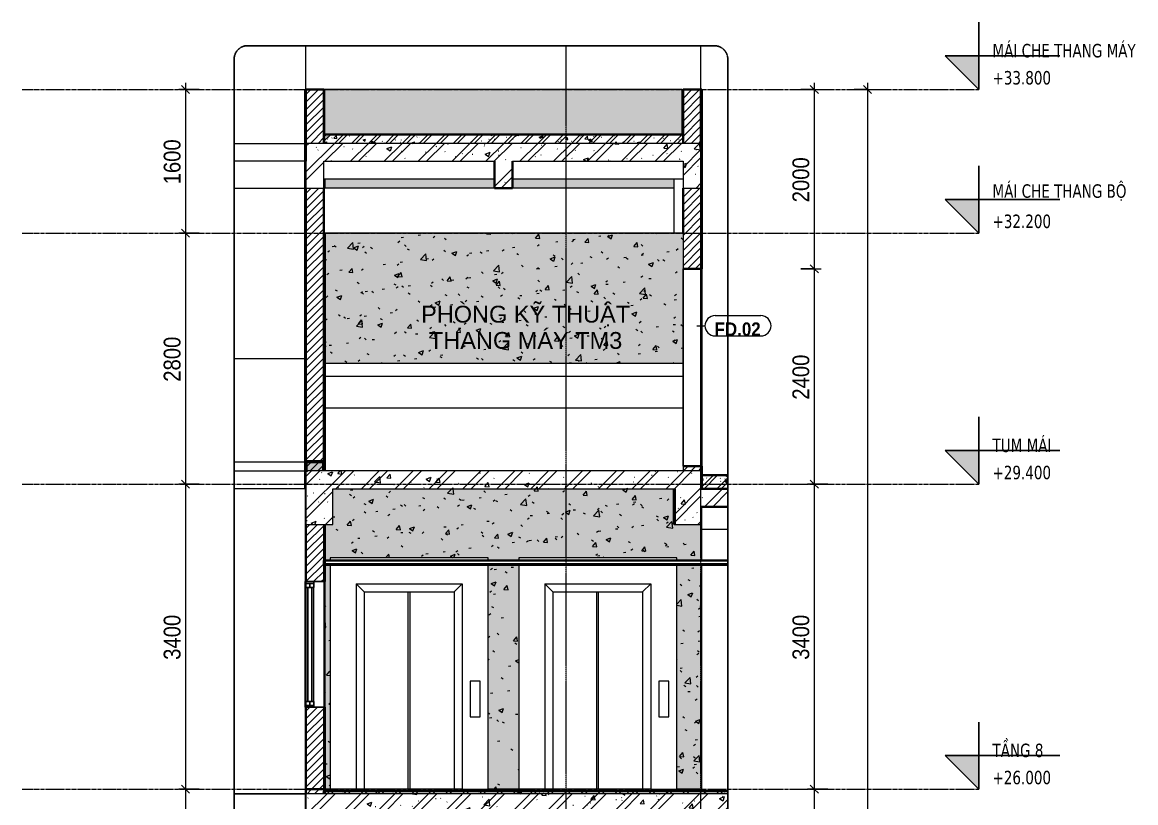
# Model space of a CAD drawing. Header units: millimetres. Extents: x -54951 to -22308, y -6558 to 34550.
# Drawn here: x -39585 to -27183, y 25850 to 34550 of the extents above; entities that cross this region are included whole.
import ezdxf

# ---------------------------------------------------------------- set-up
doc = ezdxf.new("R2010")
doc.units = ezdxf.units.MM
for name, pattern in [('Centre', [31.75, 6.35, -4.7625, 15.875, -4.7625]), ('Grid Line', [22.225, 12.7, -3.175, 3.175, -3.175]), ('Hidden', [7.14375, 4.7625, -2.38125])]:
    doc.linetypes.add(name, pattern=pattern)
for name, color, linetype, lineweight in [('0-2', 50, 'Continuous', 5), ('A-ANNO-DIMS', 211, 'Continuous', 9), ('A-ANNO-DIMS-75', 211, 'Continuous', 9), ('A-AREA-IDEN', 2, 'Continuous', 9), ('A-CLNG-2', 7, 'Continuous', 35), ('A-CLNG-FNSH-1', 250, 'Continuous', 18), ('A-CLNG-PATT', 13, 'Continuous', 18), ('A-DETL-GENF', 92, 'Continuous', 18), ('A-DETL-GENF-1', 9, 'Continuous', 18), ('A-DETL-GENF-3', 92, 'Hidden', 25), ('A-DETL-MEDM', 33, 'Continuous', 35), ('A-DETL-THIN', 151, 'Continuous', 18), ('A-DOOR', 31, 'Continuous', 18), ('A-DOOR-FRAM-1', 31, 'Continuous', 25), ('A-DOOR-IDEN', 31, 'Continuous', 9), ('A-FLOR-1', 250, 'Continuous', 18), ('A-FLOR-FNSH-1', 7, 'Continuous', 35), ('A-FLOR-LEVL', 51, 'Continuous', 9), ('A-FLOR-LEVL-1', 51, 'Continuous', 25), ('A-FLOR-LEVL-2', 51, 'Centre', 9), ('A-FLOR-PATT-1', 43, 'Continuous', 18), ('A-FLOR-PATT-3', 8, 'Continuous', 18), ('A-GLAZ', 151, 'Continuous', 18), ('A-GLAZ-1', 151, 'Continuous', 25), ('A-WALL', 113, 'Continuous', 18), ('A-WALL-1', 7, 'Continuous', 35), ('A-WALL-FNSH-1', 250, 'Continuous', 18), ('A-WALL-PATT', 111, 'Continuous', 18), ('I-WALL', 2, 'Continuous', 18), ('S-BEAM-1', 253, 'Continuous', 5), ('S-BEAM-2', 10, 'Continuous', 50), ('S-BEAM-3', 250, 'Continuous', 18), ('S-COLS-1', 250, 'Continuous', 18), ('S-GRID-1', 1, 'Grid Line', 9)]:
    doc.layers.add(name, color=color, linetype=linetype, lineweight=lineweight)
doc.styles.add('Arial', font='arial.ttf', dxfattribs={"height": 187.5})
doc.styles.add('Arial_B', font='arialbd.ttf', dxfattribs={"width": 0.9, "height": 150})
doc.styles.add('Tahoma_B', font='tahomabd.ttf', dxfattribs={"width": 0.85, "height": 150})
doc.styles.add('UTM Avo', font='', dxfattribs={"width": 0.9, "height": 187.5})
doc.styles.get('UTM Avo').set_extended_font_data('UTM Avo')
doc.dimstyles.new('1_Dim_chi_tiet_2_5', dxfattribs={"dimscale": 304.8, "dimtxt": 187.368928, "dimasz": 0.295276, "dimexe": 0.246063, "dimexo": 0.0625, "dimgap": 0.024606, "dimtad": 1, "dimdec": 0, "dimrnd": 5, "dimzin": 0, "dimdsep": 46, "dimtxsty": 'UTM Avo', "dimblk1": 'OBLIQUE', "dimblk2": 'OBLIQUE', "dimsah": 1, "dimcen": 0.09, "dimdle": 0.246063, "dimazin": 0, "dimtfac": 1, "dimtdec": 4, "dimtix": 1, "dimtmove": 0, "dimatfit": 3, "dimfxl": 0.492126, "dimfxlon": 1, "dimtvp": 1, "dimtolj": 1, "dimtzin": 0, "dimarcsym": 2})
pattern_1 = [(50, (114625.36, 0), (546.5526, -47.8174), [57.15, -628.65]), (355, (114625.36, 0), (-105.728, 573.17), [45.72, -502.92]), (100.451, (114670.9, -4), (440.8275, 525.35), [48.57, -534.27]), (46.184, (114625.36, 152.4), (813.237, -126.128), [85.725, -942.975]), (96.636, (114693.1, 141.9), (712.207, 742.283), [72.855, -801.405]), (351.184, (114625.36, 152.4), (712.215, 742.276), [68.58, -754.38]), (21, (114701.56, 114.3), (454.8433, -306.796), [57.15, -628.65]), (326, (114701.56, 114.3), (185.406, 552.564), [45.72, -502.92]), (71.451, (114739.46, 88.73), (640.251, 245.764), [48.57, -534.27]), (37.5, (114625.36, 0), (9.2664, 253.665), [5.029, -491.795, 5.029, -505.511, -504.825]), (37.5, (114625.36, 0), (9.2664, 253.665), [-1007.364, 5.029, -499.796]), (7.5, (114625.36, 0), (200.4594, 300.5414), [5.029, -286.055, 5.029, -480.365, -192.405]), (7.5, (114625.36, 0), (200.4594, 300.5414), [-776.478, 5.029, -187.376]), (327.5, (114455.43, 0), (406.7728, -17.1864), [5.029, -185.471, 5.029, -589.331, -788.67]), (327.5, (114455.43, 0), (406.7728, -17.1864), [-784.86, 5.029, -783.641]), (317.5, (114379.23, 0), (444.388, 76.2803), [5.029, -242.621, 5.029, -389.687, -560.07]), (317.5, (114379.23, 0), (444.388, 76.2803), [-642.366, 5.029, -555.041]), (45, (114625.36, 0), (-188.5854, 188.5854), []), (45, (114625.36, 285.75), (-188.5854, 188.5854), [])]
pattern_2 = [(50, (-33852.75, 0), (273.276, -23.909), [28.575, -314.325]), (355, (-33852.75, 0), (-52.8646, 286.585), [22.86, -251.46]), (100.451, (-33829.97, -2), (220.4138, 262.6745), [24.285, -267.135]), (46.184, (-33852.75, 76.2), (406.6187, -63.0646), [42.862, -471.487]), (96.636, (-33818.86, 70.94), (356.104, 371.1414), [36.428, -400.703]), (351.184, (-33852.75, 76.2), (356.1075, 371.138), [34.29, -377.19]), (21, (-33814.65, 57.15), (227.4212, -153.3982), [28.575, -314.325]), (326, (-33814.65, 57.15), (92.7027, 276.2822), [22.86, -251.46]), (71.451, (-33795.7, 44.37), (320.1254, 122.8816), [24.285, -267.135]), (37.5, (-33852.75, 0), (4.63248, 126.8326), [2.515, -245.897, 2.515, -252.755, -252.412]), (37.5, (-33852.75, 0), (4.63248, 126.8326), [-503.682, 2.515, -249.898]), (7.5, (-33852.75, 0), (100.22916, 150.2711), [2.515, -143.027, 2.515, -240.182, -96.202]), (7.5, (-33852.75, 0), (100.22916, 150.2711), [-388.239, 2.515, -93.688]), (327.5, (-33937.71, 0), (203.38684, -8.5935), [2.515, -92.735, 2.515, -294.665, -394.335]), (327.5, (-33937.71, 0), (203.38684, -8.5935), [-392.43, 2.515, -391.82]), (317.5, (-33975.81, 0), (222.1944, 38.1398), [2.515, -121.31, 2.515, -194.843, -280.035]), (317.5, (-33975.81, 0), (222.1944, 38.1398), [-321.183, 2.515, -277.52]), (45, (-33852.75, 0), (-94.2927, 94.2927), []), (45, (-33852.75, 142.88), (-94.2927, 94.2927), [])]
pattern_3 = [(45, (-33852.75, 0), (-42.42641, 42.42641), [])]
pattern_4 = [(50, (-33852.75, 0), (546.5526, -47.8174), [57.15, -628.65]), (355, (-33852.75, 0), (-105.728, 573.17), [45.72, -502.92]), (100.451, (-33807.2, -4), (440.8275, 525.35), [48.57, -534.27]), (46.184, (-33852.75, 152.4), (813.237, -126.128), [85.725, -942.975]), (96.636, (-33785, 141.9), (712.207, 742.283), [72.855, -801.405]), (351.184, (-33852.75, 152.4), (712.215, 742.276), [68.58, -754.38]), (21, (-33776.55, 114.3), (454.8433, -306.796), [57.15, -628.65]), (326, (-33776.55, 114.3), (185.406, 552.564), [45.72, -502.92]), (71.451, (-33738.64, 88.73), (640.251, 245.764), [48.57, -534.27]), (37.5, (-33852.75, 0), (9.2664, 253.665), [25.146, -471.678, 25.146, -485.394, -504.825]), (37.5, (-33852.75, 0), (9.2664, 253.665), [-1007.364, 25.146, -479.679]), (7.5, (-33852.75, 0), (200.4594, 300.5414), [25.146, -265.938, 25.146, -460.248, -192.405]), (7.5, (-33852.75, 0), (200.4594, 300.5414), [-776.478, 25.146, -167.259]), (327.5, (-34022.67, 0), (406.7728, -17.1864), [25.146, -165.354, 25.146, -569.214, -788.67]), (327.5, (-34022.67, 0), (406.7728, -17.1864), [-784.86, 25.146, -763.524]), (317.5, (-34098.87, 0), (444.388, 76.2803), [25.146, -222.504, 25.146, -369.57, -560.07]), (317.5, (-34098.87, 0), (444.388, 76.2803), [-642.366, 25.146, -534.924])]
pattern_5 = [(45, (-33852.75, 0), (-39.77476, 39.77476), [])]
pattern_6 = [(37.5, (-33852.75, 0), (-2.40047, 73.41204), [2.515, -55.397, 2.515, -62.255, -61.913]), (37.5, (-33852.75, 0), (-2.40047, 73.41204), [-122.682, 2.515, -59.398]), (7.5, (-33852.75, 0), (67.42816, 107.52402), [2.515, -28.727, 2.515, -49.682, -20.003]), (7.5, (-33852.75, 0), (67.42816, 107.52402), [-83.439, 2.515, -17.488]), (327.5, (-33899.61, 0), (118.6493, 0.21553), [2.515, -16.535, 2.515, -66.065, -89.535]), (327.5, (-33899.61, 0), (118.6493, 0.21553), [-87.63, 2.515, -87.02]), (317.5, (-33899.61, 0), (114.5339, 33.43928), [2.515, -7.01, 2.515, -42.443, -51.435]), (317.5, (-33899.61, 0), (114.5339, 33.43928), [-54.483, 2.515, -48.92])]
pattern_7 = [(50, (-33852.75, 0), (546.5526, -47.8174), [57.15, -628.65]), (355, (-33852.75, 0), (-105.728, 573.17), [45.72, -502.92]), (100.451, (-33807.2, -4), (440.8275, 525.35), [48.57, -534.27]), (46.184, (-33852.75, 152.4), (813.237, -126.128), [85.725, -942.975]), (96.636, (-33785, 141.9), (712.207, 742.283), [72.855, -801.405]), (351.184, (-33852.75, 152.4), (712.215, 742.276), [68.58, -754.38]), (21, (-33776.55, 114.3), (454.8433, -306.796), [57.15, -628.65]), (326, (-33776.55, 114.3), (185.406, 552.564), [45.72, -502.92]), (71.451, (-33738.64, 88.73), (640.251, 245.764), [48.57, -534.27]), (37.5, (-33852.75, 0), (9.2664, 253.665), [5.029, -491.795, 5.029, -505.511, -504.825]), (37.5, (-33852.75, 0), (9.2664, 253.665), [-1007.364, 5.029, -499.796]), (7.5, (-33852.75, 0), (200.4594, 300.5414), [5.029, -286.055, 5.029, -480.365, -192.405]), (7.5, (-33852.75, 0), (200.4594, 300.5414), [-776.478, 5.029, -187.376]), (327.5, (-34022.67, 0), (406.7728, -17.1864), [5.029, -185.471, 5.029, -589.331, -788.67]), (327.5, (-34022.67, 0), (406.7728, -17.1864), [-784.86, 5.029, -783.641]), (317.5, (-34098.87, 0), (444.388, 76.2803), [5.029, -242.621, 5.029, -389.687, -560.07]), (317.5, (-34098.87, 0), (444.388, 76.2803), [-642.366, 5.029, -555.041]), (45, (-33852.75, 0), (-188.5854, 188.5854), []), (45, (-33852.75, 285.75), (-188.5854, 188.5854), [])]

# ---------------------------------------------------------------- blocks, each defined once
blk = doc.blocks.new('NCV_TKTC_KET CAU_rvt-2-TKCS_THANG MÁY TM3 - MẶT ĐỨNG')
at = {"layer": 'A-FLOR-PATT-1'}
h = blk.add_hatch(dxfattribs=at)
h.set_pattern_fill('FP_15', color=256, style=0, pattern_type=2)
h.set_pattern_definition(pattern_1)
h.paths.add_polyline_path([(112052, 33000), (112053, 33000), (112052, 33200)])
h = blk.add_hatch(dxfattribs=at)
h.set_pattern_fill('FP_15', color=256, style=0, pattern_type=2)
h.set_pattern_definition(pattern_1)
h.paths.add_polyline_path([(112052, 33000), (112053, 33000), (112052, 33200)])
h = blk.add_hatch(dxfattribs=at)
h.set_pattern_fill('FP_15', color=256, style=0, pattern_type=2)
h.set_pattern_definition(pattern_1)
h.paths.add_polyline_path([(116453, 29150), (116751, 29150), (116751, 29350), (116453, 29350)])
h = blk.add_hatch(dxfattribs=at)
h.set_pattern_fill('FP_15', color=256, style=0, pattern_type=2)
h.set_pattern_definition(pattern_1)
h.paths.add_polyline_path([(116453, 29150), (116751, 29150), (116751, 29350), (116453, 29350)])
at = {"layer": 'S-BEAM-1'}
for points in [[(112053, 29550), (112253, 29550), (112253, 29650), (112053, 29650)], [(116153, 28950), (116153, 28950), (116153, 29350)]]:
    blk.add_hatch(color=256, dxfattribs=at).paths.add_polyline_path(points)
at = {"layer": 'A-FLOR-1'}
for p, q in [((111253, 33200), (112042, 33200)), ((112042, 33000), (111253, 33000)), ((112263, 30750), (116253, 30750)), ((116253, 30600), (112263, 30600))]:
    blk.add_line(p, q, dxfattribs=at)
at = {"layer": 'A-FLOR-FNSH-1'}
for p, q in [((112052, 33200), (112052, 33000)), ((116751, 29350), (116453, 29350)), ((116453, 29150), (116751, 29150))]:
    blk.add_line(p, q, dxfattribs=at)
at = {"layer": 'S-BEAM-2'}
for p, q in [((112253, 29650), (112053, 29650)), ((112053, 29650), (112053, 29550)), ((112253, 29550), (112253, 29650)), ((116153, 29350), (116153, 28950))]:
    blk.add_line(p, q, dxfattribs=at)
at = {"layer": 'S-BEAM-3'}
for p, q in [((111253, 33200), (112042, 33200)), ((114153, 32800), (112253, 32800)), ((116253, 32800), (114353, 32800)), ((111253, 32700), (112043, 32700)), ((112263, 30750), (116253, 30750)), ((116253, 30250), (112263, 30250)), ((111253, 29650), (112043, 29650)), ((116463, 28900), (116751, 28900))]:
    blk.add_line(p, q, dxfattribs=at)
at = {"layer": 'S-COLS-1'}
blk.add_line((116153, 32200), (116153, 32800), dxfattribs=at)
blk = doc.blocks.new('FD_02 - FD_03 - FD_02-KY THUAT-1000x2200mm-2150404-TKCS_THANG MÁY TM3 - MẶT ĐỨNG')
at = {"layer": 'A-DOOR-FRAM-1'}
for p, q in [((116452.564287, 31800), (116252.564287, 31800)), ((116252.564287, 31800), (116252.564287, 29600)), ((116452.564287, 29600), (116452.564287, 31800)), ((116252.564287, 29600), (116452.564287, 29600))]:
    blk.add_line(p, q, dxfattribs=at)
blk = doc.blocks.new('1_FAMILY RVT - W01-WxH 1400x3200xmm-489780-TKCS_THANG MÁY TM3 - MẶT ĐỨNG')
at = {"layer": 'A-GLAZ'}
for p, q in [((112052.635618, 9914.4), (112052.635618, 11314.4)), ((112252.635618, 11314.4), (112252.635618, 9914.4)), ((112052.635618, 11250.9), (112052.635618, 9977.9)), ((112141.535618, 9977.9), (112141.535618, 11250.9))]:
    blk.add_line(p, q, dxfattribs=at)
at = {"layer": 'A-GLAZ-1'}
for p, q in [((112052.635618, 11314.4), (112252.635618, 11314.4)), ((112052.635618, 11314.4), (112052.635618, 11250.9)), ((112141.535618, 11295.35), (112052.635618, 11295.35)), ((112097.085618, 11250.9), (112097.085618, 11295.35)), ((112141.535618, 11314.4), (112141.535618, 11250.9)), ((112141.535618, 11250.9), (112052.635618, 11250.9)), ((112074.860618, 11250.9), (112074.860618, 9977.9)), ((112119.310618, 11250.9), (112119.310618, 9977.9)), ((112141.535618, 9977.9), (112052.635618, 9977.9)), ((112052.635618, 9914.4), (112052.635618, 9977.9)), ((112052.635618, 9933.45), (112141.535618, 9933.45)), ((112097.085618, 9977.9), (112097.085618, 9933.45)), ((112141.535618, 9914.4), (112141.535618, 9977.9)), ((112252.635618, 9914.4), (112052.635618, 9914.4))]:
    blk.add_line(p, q, dxfattribs=at)
blk = doc.blocks.new('Thang may HIEN - Dài x Rộng - 2000x2000-V13-TKCS_THANG MÁY TM3 - MẶT ĐỨNG')
at = {"layer": 'A-DOOR'}
for p, q in [((112323, 11580), (112323, 11550)), ((114083, 11580), (112323, 11580)), ((114083, 11550), (114083, 11580)), ((112323, 11500), (112323, 9000)), ((114083, 9000), (114083, 11500)), ((112703, 11200), (112613, 11290)), ((112613, 11290), (112613, 9000)), ((112613, 11290), (113793, 11290)), ((113793, 11290), (113703, 11200)), ((113793, 11290), (113793, 9000)), ((112703, 11200), (112703, 9000)), ((112703, 11200), (113703, 11200)), ((113193, 9000), (113193, 11200)), ((113213, 9000), (113213, 11200)), ((113703, 11200), (113703, 9000)), ((113993, 10206), (113883, 10206)), ((113883, 10206), (113883, 9806)), ((113993, 9806), (113993, 10206)), ((113883, 9806), (113993, 9806)), ((112613, 9000), (112323, 9000)), ((112618, 9000), (112613, 9000)), ((113793, 9000), (113788, 9000)), ((113793, 9000), (114083, 9000))]:
    blk.add_line(p, q, dxfattribs=at)
blk = doc.blocks.new('BORDER VIEW - BORDER VIEW-3768059-TKCS_THANG MÁY TM3 - MẶT ĐỨNG')
at = {"layer": 'A-DETL-GENF-3'}
for p, q in [((111403, 34289), (116601, 34289)), ((111253, -4350), (111253, 34139)), ((116751, 34139), (116751, -4350))]:
    blk.add_line(p, q, dxfattribs=at)
for centre, start, end in [((111403, 34139), 90, 180), ((116601, 34139), 0, 90)]:
    blk.add_arc(centre, 150, start, end, dxfattribs=at)
blk = doc.blocks.new('Level - CAO ĐỘ LEVEL-350587-TKCS_THANG MÁY TM3 - MẶT ĐỨNG')
at = {"layer": 'A-FLOR-LEVL'}
blk.add_hatch(color=256, dxfattribs=at).paths.add_polyline_path([(119549, 2575), (119549, 2200), (119174, 2575)])
at = {"layer": 'A-FLOR-LEVL-1'}
for p, q in [((119549, 2200), (119549, 2950)), ((119174, 2575), (119549, 2200)), ((119174, 2575), (120449, 2575))]:
    blk.add_line(p, q, dxfattribs=at)
blk = doc.blocks.new('DIMBLOCK41-TKCS_THANG MÁY TM3 - MẶT ĐỨNG')
at = {"layer": 'A-ANNO-DIMS-75'}
for p, q in [((-30763, 33875), (-30763, 31800)), ((-30913, 33800), (-30688, 33800)), ((-30763, 33800), (-30913, 33800)), ((-30913, 31800), (-30688, 31800)), ((-30763, 31800), (-30913, 31800))]:
    blk.add_line(p, q, dxfattribs=at)
at = {"layer": 'A-ANNO-DIMS-75', "lineweight": 25}
for p, q in [((-30763, 33800), (-30808, 33845)), ((-30763, 33800), (-30718, 33755)), ((-30763, 31800), (-30808, 31845)), ((-30763, 31800), (-30718, 31755))]:
    blk.add_line(p, q, dxfattribs=at)
at = {"layer": 'A-ANNO-DIMS-75', "color": 0, "insert": (-31007, 32543), "char_height": 187.5, "width": 616.24, "attachment_point": 1, "rotation": 90, "line_spacing_factor": 1.110334, "style": 'UTM Avo'}
blk.add_mtext('2000', dxfattribs=at)
blk = doc.blocks.new('_Oblique')
at = {"color": 0, "linetype": 'ByBlock', "lineweight": -2}
blk.add_line((-0.5, -0.5), (0.5, 0.5), dxfattribs=at)
blk = doc.blocks.new('DIMBLOCK42-TKCS_THANG MÁY TM3 - MẶT ĐỨNG')
at = {"layer": 'A-ANNO-DIMS-75'}
for p, q in [((-30913, 31800), (-30688, 31800)), ((-30763, 31800), (-30913, 31800)), ((-30763, 31800), (-30763, 29400)), ((-30613, 29400), (-30838, 29400)), ((-30763, 29400), (-30613, 29400))]:
    blk.add_line(p, q, dxfattribs=at)
at = {"layer": 'A-ANNO-DIMS-75', "lineweight": 25}
for p, q in [((-30763, 31800), (-30808, 31845)), ((-30763, 31800), (-30718, 31755)), ((-30763, 29400), (-30808, 29445)), ((-30763, 29400), (-30718, 29355))]:
    blk.add_line(p, q, dxfattribs=at)
at = {"layer": 'A-ANNO-DIMS-75', "color": 0, "insert": (-31007, 30343), "char_height": 187.5, "width": 616.24, "attachment_point": 1, "rotation": 90, "line_spacing_factor": 1.110334, "style": 'UTM Avo'}
blk.add_mtext('2400', dxfattribs=at)
blk = doc.blocks.new('DIMBLOCK43-TKCS_THANG MÁY TM3 - MẶT ĐỨNG')
at = {"layer": 'A-ANNO-DIMS-75'}
for p, q in [((-30613, 29400), (-30838, 29400)), ((-30763, 29400), (-30763, 26000)), ((-30763, 29400), (-30613, 29400)), ((-30613, 26000), (-30838, 26000)), ((-30763, 26000), (-30613, 26000))]:
    blk.add_line(p, q, dxfattribs=at)
at = {"layer": 'A-ANNO-DIMS-75', "lineweight": 25}
for p, q in [((-30763, 29400), (-30808, 29445)), ((-30763, 29400), (-30718, 29355)), ((-30763, 26000), (-30808, 26045)), ((-30763, 26000), (-30718, 25955))]:
    blk.add_line(p, q, dxfattribs=at)
at = {"layer": 'A-ANNO-DIMS-75', "color": 0, "insert": (-31007, 27443), "char_height": 187.5, "width": 616.24, "attachment_point": 1, "rotation": 90, "line_spacing_factor": 1.110334, "style": 'UTM Avo'}
blk.add_mtext('3400', dxfattribs=at)
blk = doc.blocks.new('DIMBLOCK44-TKCS_THANG MÁY TM3 - MẶT ĐỨNG')
at = {"layer": 'A-ANNO-DIMS-75', "lineweight": 25}
for p, q in [((-30763, 26000), (-30808, 26045)), ((-30763, 26000), (-30718, 25955)), ((-30763, 22600), (-30808, 22645)), ((-30763, 22600), (-30718, 22555))]:
    blk.add_line(p, q, dxfattribs=at)
at = {"layer": 'A-ANNO-DIMS-75'}
for p, q in [((-30613, 26000), (-30838, 26000)), ((-30763, 26000), (-30763, 22600)), ((-30763, 26000), (-30613, 26000)), ((-30613, 22600), (-30838, 22600)), ((-30763, 22600), (-30613, 22600))]:
    blk.add_line(p, q, dxfattribs=at)
at = {"layer": 'A-ANNO-DIMS-75', "color": 0, "insert": (-31007, 24043), "char_height": 187.5, "width": 616.24, "attachment_point": 1, "rotation": 90, "line_spacing_factor": 1.110334, "style": 'UTM Avo'}
blk.add_mtext('3400', dxfattribs=at)
blk = doc.blocks.new('DIMBLOCK56-TKCS_THANG MÁY TM3 - MẶT ĐỨNG')
at = {"layer": 'A-ANNO-DIMS-75'}
for p, q in [((-30170, 33875), (-30170, -2075)), ((-30320, 33800), (-30095, 33800)), ((-30170, 33800), (-30320, 33800)), ((-30020, -2000), (-30245, -2000)), ((-30170, -2000), (-30020, -2000))]:
    blk.add_line(p, q, dxfattribs=at)
at = {"layer": 'A-ANNO-DIMS-75', "lineweight": 25}
for p, q in [((-30170, 33800), (-30215, 33845)), ((-30170, 33800), (-30125, 33755)), ((-30170, -2000), (-30215, -1955)), ((-30170, -2000), (-30125, -2045))]:
    blk.add_line(p, q, dxfattribs=at)
at = {"layer": 'A-ANNO-DIMS-75', "color": 0, "insert": (-30414, 15579), "char_height": 187.5, "width": 770.29, "attachment_point": 1, "rotation": 90, "line_spacing_factor": 1.110334, "style": 'UTM Avo'}
blk.add_mtext('35800', dxfattribs=at)
blk = doc.blocks.new('STN_Door Tag - STN_Door Tag-1788670-TKCS_THANG MÁY TM3 - MẶT ĐỨNG')
at = {"layer": 'A-DOOR-IDEN'}
for p, q in [((115050, -598), (115560, -598)), ((115050, -824), (115560, -824))]:
    blk.add_line(p, q, dxfattribs=at)
for centre, start, end in [((115050, -711), 90, 270), ((115560, -711), 270, 90)]:
    blk.add_arc(centre, 113, start, end, dxfattribs=at)
blk = doc.blocks.new('DIMBLOCK58-TKCS_THANG MÁY TM3 - MẶT ĐỨNG')
at = {"layer": 'A-ANNO-DIMS-75'}
for p, q in [((-37766, 33875), (-37766, 32200)), ((-37616, 33800), (-37841, 33800)), ((-37766, 33800), (-37616, 33800)), ((-37616, 32200), (-37841, 32200)), ((-37766, 32200), (-37616, 32200))]:
    blk.add_line(p, q, dxfattribs=at)
at = {"layer": 'A-ANNO-DIMS-75', "lineweight": 25}
for p, q in [((-37766, 33800), (-37811, 33845)), ((-37766, 33800), (-37721, 33755)), ((-37766, 32200), (-37811, 32245)), ((-37766, 32200), (-37721, 32155))]:
    blk.add_line(p, q, dxfattribs=at)
at = {"layer": 'A-ANNO-DIMS-75', "color": 0, "insert": (-38010, 32743), "char_height": 187.5, "width": 616.24, "attachment_point": 1, "rotation": 90, "line_spacing_factor": 1.110334, "style": 'UTM Avo'}
blk.add_mtext('1600', dxfattribs=at)
blk = doc.blocks.new('DIMBLOCK59-TKCS_THANG MÁY TM3 - MẶT ĐỨNG')
at = {"layer": 'A-ANNO-DIMS-75'}
for p, q in [((-37616, 32200), (-37841, 32200)), ((-37766, 32200), (-37766, 29400)), ((-37766, 32200), (-37616, 32200)), ((-37616, 29400), (-37841, 29400)), ((-37766, 29400), (-37616, 29400))]:
    blk.add_line(p, q, dxfattribs=at)
at = {"layer": 'A-ANNO-DIMS-75', "lineweight": 25}
for p, q in [((-37766, 32200), (-37811, 32245)), ((-37766, 32200), (-37721, 32155)), ((-37766, 29400), (-37811, 29445)), ((-37766, 29400), (-37721, 29355))]:
    blk.add_line(p, q, dxfattribs=at)
at = {"layer": 'A-ANNO-DIMS-75', "color": 0, "insert": (-38010, 30543), "char_height": 187.5, "width": 616.24, "attachment_point": 1, "rotation": 90, "line_spacing_factor": 1.110334, "style": 'UTM Avo'}
blk.add_mtext('2800', dxfattribs=at)
blk = doc.blocks.new('DIMBLOCK60-TKCS_THANG MÁY TM3 - MẶT ĐỨNG')
at = {"layer": 'A-ANNO-DIMS-75'}
for p, q in [((-37616, 29400), (-37841, 29400)), ((-37766, 29400), (-37766, 26000)), ((-37766, 29400), (-37616, 29400)), ((-37616, 26000), (-37841, 26000)), ((-37766, 26000), (-37616, 26000))]:
    blk.add_line(p, q, dxfattribs=at)
at = {"layer": 'A-ANNO-DIMS-75', "lineweight": 25}
for p, q in [((-37766, 29400), (-37811, 29445)), ((-37766, 29400), (-37721, 29355)), ((-37766, 26000), (-37811, 26045)), ((-37766, 26000), (-37721, 25955))]:
    blk.add_line(p, q, dxfattribs=at)
at = {"layer": 'A-ANNO-DIMS-75', "color": 0, "insert": (-38010, 27443), "char_height": 187.5, "width": 616.24, "attachment_point": 1, "rotation": 90, "line_spacing_factor": 1.110334, "style": 'UTM Avo'}
blk.add_mtext('3400', dxfattribs=at)
blk = doc.blocks.new('DIMBLOCK61-TKCS_THANG MÁY TM3 - MẶT ĐỨNG')
at = {"layer": 'A-ANNO-DIMS-75', "lineweight": 25}
for p, q in [((-37766, 26000), (-37811, 26045)), ((-37766, 26000), (-37721, 25955)), ((-37766, 22600), (-37811, 22645)), ((-37766, 22600), (-37721, 22555))]:
    blk.add_line(p, q, dxfattribs=at)
at = {"layer": 'A-ANNO-DIMS-75'}
for p, q in [((-37616, 26000), (-37841, 26000)), ((-37766, 26000), (-37766, 22600)), ((-37766, 26000), (-37616, 26000)), ((-37616, 22600), (-37841, 22600)), ((-37766, 22600), (-37616, 22600))]:
    blk.add_line(p, q, dxfattribs=at)
at = {"layer": 'A-ANNO-DIMS-75', "color": 0, "insert": (-38010, 24043), "char_height": 187.5, "width": 616.24, "attachment_point": 1, "rotation": 90, "line_spacing_factor": 1.110334, "style": 'UTM Avo'}
blk.add_mtext('3400', dxfattribs=at)

msp = doc.modelspace()

# ---------------------------------------------------------------- hatches: boundary and pattern name
at = {"layer": 'A-CLNG-PATT'}
h = msp.add_hatch(dxfattribs=at)
h.set_pattern_fill('FP_16', color=256, style=0, pattern_type=2)
h.set_pattern_definition([(0, (-33852.75, 0), (609.6, 152.4), [25.146, -432.054, 25.146, -432.054, -2438.4]), (0, (-33852.75, 0), (609.6, 152.4), [-914.4, 25.146, -889.254, 25.146, -432.054, -1066.8]), (0, (-33852.75, 0), (609.6, 152.4), [-2286, 25.146, -279.654, 25.146, -736.854]), (120, (-33624.15, 76.2), (-436.7823, 451.7291), [25.146, -432.054, 25.146, -432.054, -2438.4]), (120, (-33624.15, 76.2), (-436.7823, 451.7291), [-914.4, 25.146, -889.254, 25.146, -432.054, -1066.8]), (120, (-33624.15, 76.2), (-436.7823, 451.7291), [-2286, 25.146, -279.654, 25.146, -736.854]), (240, (-33547.95, 381), (-172.8177, -604.1291), [25.146, -432.054, 25.146, -432.054, -2438.4]), (240, (-33547.95, 381), (-172.8177, -604.1291), [-914.4, 25.146, -889.254, 25.146, -432.054, -1066.8]), (240, (-33547.95, 381), (-172.8177, -604.1291), [-2286, 25.146, -279.654, 25.146, -736.854])])
h.paths.add_polyline_path([(-34257.1, 28500), (-31726.9, 28500), (-31726.9, 28510), (-36225.5, 28510), (-36225.5, 28500), (-35961.9, 28500)])
at = {"layer": 'A-DETL-GENF-1'}
h = msp.add_hatch(dxfattribs=at)
h.set_pattern_fill('FP_21', color=256, style=0, pattern_type=2)
h.set_pattern_definition(pattern_7)
h.paths.add_polyline_path([(-32025.5, 32700), (-32025.5, 33200), (-36425.5, 33200), (-36425.5, 32700), (-36225.5, 32700), (-36225.5, 33000), (-34325.5, 33000), (-34325.5, 32700), (-34125.5, 32700), (-34125.5, 33000), (-32225.5, 33000), (-32225.5, 32700)])
h = msp.add_hatch(dxfattribs=at)
h.set_pattern_fill('FP_21', color=256, style=0, pattern_type=2)
h.set_pattern_definition(pattern_7)
h.paths.add_polyline_path([(-32025.5, 28950), (-32025.5, 29550), (-36425.5, 29550), (-36425.5, 28950), (-36125.5, 28950), (-36125.5, 29350), (-32325.5, 29350), (-32325.5, 28950)])
h = msp.add_hatch(dxfattribs=at)
h.set_pattern_fill('FP_21', color=256, style=0, pattern_type=2)
h.set_pattern_definition(pattern_7)
h.paths.add_polyline_path([(-32325.5, 25350), (-32025.5, 25350), (-32025.5, 25750), (-31726.9, 25750), (-31726.9, 25950), (-36425.5, 25950), (-36425.5, 25350), (-36125.5, 25350), (-36125.5, 25750), (-32325.5, 25750)])
at = {"layer": 'A-FLOR-PATT-3'}
h = msp.add_hatch(dxfattribs=at)
h.set_pattern_fill('FP_14', color=256, style=0, pattern_type=2)
h.set_pattern_definition(pattern_2)
h.paths.add_polyline_path([(-34325.5, 33200), (-32225.5, 33200), (-32225.5, 33300), (-36225.5, 33300), (-36225.5, 33200)])
h = msp.add_hatch(dxfattribs=at)
h.set_pattern_fill('FP_14', color=256, style=0, pattern_type=2)
h.set_pattern_definition(pattern_2)
h.paths.add_polyline_path([(-32025.5, 29350), (-31726.9, 29350), (-31726.9, 29500), (-32025.5, 29500)])
h = msp.add_hatch(dxfattribs=at)
h.set_pattern_fill('FP_14', color=256, style=0, pattern_type=2)
h.set_pattern_definition(pattern_2)
h.paths.add_polyline_path([(-33585.5, 25950), (-31726.9, 25950), (-31726.9, 25980), (-36225.5, 25980), (-36225.5, 25950), (-34257.1, 25950)])
at = {"layer": 'A-WALL-PATT'}
h = msp.add_hatch(dxfattribs=at)
h.set_pattern_fill('FP_13', color=256, style=0, pattern_type=2)
h.set_pattern_definition(pattern_3)
h.paths.add_polyline_path([(-36425.5, 33200), (-36225.5, 33200), (-36225.5, 33800), (-36425.5, 33800), (-36425.5, 33200)])
msp.add_hatch(color=256, dxfattribs=at).paths.add_polyline_path([(-34125.5, 33300), (-32235.5, 33300), (-32235.5, 33800), (-36215.7, 33800), (-36215.7, 33300), (-34257.1, 33300)])
h = msp.add_hatch(dxfattribs=at)
h.set_pattern_fill('FP_13', color=256, style=0, pattern_type=2)
h.set_pattern_definition(pattern_3)
h.paths.add_polyline_path([(-32025.5, 33200), (-32025.5, 33800), (-32225.5, 33800), (-32225.5, 33200)])
h = msp.add_hatch(color=256, dxfattribs=at)
h.paths.add_polyline_path([(-34075.5, 32700), (-32325.5, 32700), (-32325.5, 32800), (-34125.5, 32800), (-34125.5, 32700)])
h.paths.add_polyline_path([(-36215.5, 32700), (-34325.5, 32700), (-34325.5, 32800), (-36215.5, 32800)])
h = msp.add_hatch(dxfattribs=at)
h.set_pattern_fill('FP_13', color=256, style=0, pattern_type=2)
h.set_pattern_definition(pattern_3)
h.paths.add_polyline_path([(-36225.5, 29550), (-36225.5, 32700), (-36425.5, 32700), (-36425.5, 29550), (-36388.1, 29550)])
h = msp.add_hatch(dxfattribs=at)
h.set_pattern_fill('FP_13', color=256, style=0, pattern_type=2)
h.set_pattern_definition(pattern_3)
h.paths.add_polyline_path([(-32075.5, 29550), (-32025.5, 29550), (-32025.5, 29600), (-32225.5, 29600), (-32225.5, 29550)])
h.paths.add_polyline_path([(-32225.5, 31800), (-32025.5, 31800), (-32025.5, 32700), (-32225.5, 32700), (-32225.5, 32200)])
h = msp.add_hatch(dxfattribs=at)
h.set_pattern_fill('FP_20', color=256, style=0, pattern_type=2)
h.set_pattern_definition(pattern_5)
h.paths.add_polyline_path([(-36215.5, 29550), (-36215.5, 32200), (-36225.5, 32200), (-36225.5, 29550)])
h = msp.add_hatch(dxfattribs=at)
h.set_pattern_fill('FP_17', color=256, style=0, pattern_type=2)
h.set_pattern_definition(pattern_4)
h.paths.add_polyline_path([(-32225.5, 30750), (-32225.5, 32200), (-36215.5, 32200), (-36215.5, 30750), (-32805.5, 30750)])
h = msp.add_hatch(dxfattribs=at)
h.set_pattern_fill('FP_18', color=256, style=0, pattern_type=2)
h.set_pattern_definition([(37.5, (-33852.75, 0), (-2.40047, 73.41204), [2.515, -55.397, 2.515, -62.255, -61.912]), (37.5, (-33852.75, 0), (-2.40047, 73.41204), [-122.682, 2.515, -59.398]), (7.5, (-33852.75, 0), (67.42816, 107.52402), [2.515, -28.727, 2.515, -49.682, -20.002]), (7.5, (-33852.75, 0), (67.42816, 107.52402), [-83.439, 2.515, -17.488]), (327.5, (-33899.61, 0), (118.6493, 0.21553), [2.515, -16.535, 2.515, -66.065, -89.535]), (327.5, (-33899.61, 0), (118.6493, 0.21553), [-87.63, 2.515, -87.02]), (317.5, (-33899.61, 0), (114.5339, 33.43928), [2.515, -7.01, 2.515, -42.443, -51.435]), (317.5, (-33899.61, 0), (114.5339, 33.43928), [-54.483, 2.515, -48.92])])
h.paths.add_polyline_path([(-32225.5, 30750), (-32225.5, 32200), (-36215.5, 32200), (-36215.5, 30750), (-32805.5, 30750)])
h = msp.add_hatch(dxfattribs=at)
h.set_pattern_fill('FP_17', color=256, style=0, pattern_type=2)
h.set_pattern_definition(pattern_4)
h.paths.add_polyline_path([(-36215.6, 26000), (-36155.5, 26000), (-36155.5, 28500), (-36215.6, 28500), (-36215.6, 26065.7)])
h.paths.add_polyline_path([(-34395.5, 26000), (-34055.5, 26000), (-34055.5, 28500), (-34395.5, 28500), (-34395.5, 26144.2)])
h.paths.add_polyline_path([(-32295.5, 26000), (-32015.5, 26000), (-32015.5, 28500), (-32295.5, 28500), (-32295.5, 26144.2)])
h.paths.add_polyline_path([(-36155.5, 28550), (-36155.5, 28580), (-34395.5, 28579.5), (-34395.5, 28550), (-34055.5, 28550), (-34055.5, 28580), (-32295.5, 28580), (-32295.5, 28550), (-32015.5, 28550), (-32015.5, 29150), (-32025.5, 29150), (-32025.5, 28950), (-32325.5, 28950), (-32325.5, 29350), (-36125.5, 29350), (-36125.5, 28950), (-36215.6, 28950), (-36215.6, 28550)])
h = msp.add_hatch(dxfattribs=at)
h.set_pattern_fill('FP_19', color=256, style=0, pattern_type=2)
h.set_pattern_definition(pattern_6)
h.paths.add_polyline_path([(-36215.6, 26000), (-36155.5, 26000), (-36155.5, 28500), (-36215.6, 28500), (-36215.6, 26065.7)])
h.paths.add_polyline_path([(-34395.5, 26000), (-34055.5, 26000), (-34055.5, 28500), (-34395.5, 28500), (-34395.5, 26144.2)])
h.paths.add_polyline_path([(-32295.5, 26000), (-32015.5, 26000), (-32015.5, 28500), (-32295.5, 28500), (-32295.5, 26144.2)])
h.paths.add_polyline_path([(-36155.5, 28550), (-36155.5, 28580), (-34395.5, 28579.5), (-34395.5, 28550), (-34055.5, 28550), (-34055.5, 28580), (-32295.5, 28580), (-32295.5, 28550), (-32015.5, 28550), (-32015.5, 29150), (-32025.5, 29150), (-32025.5, 28950), (-32325.5, 28950), (-32325.5, 29350), (-36125.5, 29350), (-36125.5, 28950), (-36215.6, 28950), (-36215.6, 28550)])
h = msp.add_hatch(dxfattribs=at)
h.set_pattern_fill('FP_13', color=256, style=0, pattern_type=2)
h.set_pattern_definition(pattern_3)
h.paths.add_polyline_path([(-36225.5, 26000), (-36225.5, 26914.4), (-36425.5, 26914.4), (-36425.5, 26000)])
h.paths.add_polyline_path([(-36425.5, 28314.4), (-36225.5, 28314.4), (-36225.5, 28950), (-36425.5, 28950), (-36425.5, 28604.9)])
h = msp.add_hatch(dxfattribs=at)
h.set_pattern_fill('FP_20', color=256, style=0, pattern_type=2)
h.set_pattern_definition(pattern_5)
h.paths.add_polyline_path([(-36215.6, 26000), (-36215.6, 26914.4), (-36225.6, 26914.4), (-36225.6, 26000)])
h.paths.add_polyline_path([(-36225.6, 28314.4), (-36215.6, 28314.4), (-36215.6, 28950), (-36225.6, 28950), (-36225.6, 28604.9)])
h = msp.add_hatch(dxfattribs=at)
h.set_pattern_fill('FP_13', color=256, style=0, pattern_type=2)
h.set_pattern_definition(pattern_3)
h.paths.add_polyline_path([(-36225.5, 22600), (-36225.5, 23514.4), (-36425.5, 23514.4), (-36425.5, 22600)])
h.paths.add_polyline_path([(-36425.5, 24914.4), (-36225.5, 24914.4), (-36225.5, 25350), (-36425.5, 25350)])
h.paths.add_polyline_path([(-36225.5, 25950), (-36225.5, 26000), (-36425.5, 26000), (-36425.5, 25950)])
h = msp.add_hatch(dxfattribs=at)
h.set_pattern_fill('FP_20', color=256, style=0, pattern_type=2)
h.set_pattern_definition(pattern_5)
h.paths.add_polyline_path([(-36225.5, 22600), (-36215.6, 22600), (-36215.6, 23514.4), (-36225.6, 23514.4), (-36225.6, 22600)])
h.paths.add_polyline_path([(-36225.6, 24914.4), (-36215.6, 24914.4), (-36215.6, 25350), (-36225.6, 25350)])
h.paths.add_polyline_path([(-36216.1, 25950), (-36215.6, 25950), (-36215.6, 26000), (-36225.6, 26000), (-36225.6, 25950)])
h = msp.add_hatch(dxfattribs=at)
h.set_pattern_fill('FP_17', color=256, style=0, pattern_type=2)
h.set_pattern_definition(pattern_4)
h.paths.add_polyline_path([(-32015.5, 22600), (-32015.5, 25100), (-32295.5, 25100), (-32295.5, 22600)])
h.paths.add_polyline_path([(-34257.1, 22600), (-34055.5, 22600), (-34055.5, 25100), (-34395.5, 25100), (-34395.5, 22600)])
h.paths.add_polyline_path([(-36215.6, 22600), (-36155.5, 22600), (-36155.5, 25100), (-36215.6, 25100), (-36215.6, 22665.7)])
h.paths.add_polyline_path([(-36215.6, 25150), (-36155.5, 25150), (-36155.5, 25180), (-34395.5, 25179.5), (-34395.5, 25150), (-34055.5, 25150), (-34055.5, 25180), (-32295.5, 25180), (-32295.5, 25150), (-32015.5, 25150), (-32015.5, 25550), (-32025.5, 25550), (-32025.5, 25350), (-32325.5, 25350), (-32325.5, 25750), (-36125.5, 25750), (-36125.5, 25350), (-36215.6, 25350), (-36215.6, 25180)])
h.paths.add_polyline_path([(-36171.2, 25980), (-32015.5, 25980), (-32015.5, 26000), (-36215.6, 26000), (-36215.6, 25980), (-36187.6, 25980)])
h = msp.add_hatch(dxfattribs=at)
h.set_pattern_fill('FP_19', color=256, style=0, pattern_type=2)
h.set_pattern_definition(pattern_6)
h.paths.add_polyline_path([(-32015.5, 22600), (-32015.5, 25100), (-32295.5, 25100), (-32295.5, 22600)])
h.paths.add_polyline_path([(-34257.1, 22600), (-34055.5, 22600), (-34055.5, 25100), (-34395.5, 25100), (-34395.5, 22600)])
h.paths.add_polyline_path([(-36215.6, 22600), (-36155.5, 22600), (-36155.5, 25100), (-36215.6, 25100), (-36215.6, 22665.7)])
h.paths.add_polyline_path([(-36215.6, 25150), (-36155.5, 25150), (-36155.5, 25180), (-34395.5, 25179.5), (-34395.5, 25150), (-34055.5, 25150), (-34055.5, 25180), (-32295.5, 25180), (-32295.5, 25150), (-32015.5, 25150), (-32015.5, 25550), (-32025.5, 25550), (-32025.5, 25350), (-32325.5, 25350), (-32325.5, 25750), (-36125.5, 25750), (-36125.5, 25350), (-36215.6, 25350), (-36215.6, 25180)])
h.paths.add_polyline_path([(-36171.2, 25980), (-32015.5, 25980), (-32015.5, 26000), (-36215.6, 26000), (-36215.6, 25980), (-36187.6, 25980)])

# ---------------------------------------------------------------- linework, layer by layer
at = {"layer": 'A-CLNG-2'}
for p, q in [((-31726.9, 28550), (-36225.5, 28550)), ((-36225.5, 28550), (-36225.5, 28510)), ((-31726.9, 28510), (-36225.5, 28510))]:
    msp.add_line(p, q, dxfattribs=at)
at = {"layer": 'A-CLNG-FNSH-1'}
msp.add_line((-36225.5, 28500), (-31726.9, 28500), dxfattribs=at)
at = {"layer": 'A-DETL-MEDM'}
for p, q in [((-34325.5, 33000), (-34325.5, 32700)), ((-34125.5, 32700), (-34125.5, 33000)), ((-34325.5, 32700), (-34125.5, 32700))]:
    msp.add_line(p, q, dxfattribs=at)
at = {"layer": 'A-DETL-THIN'}
for p, q in [((-36425.5, 33200), (-36425.5, 32700)), ((-32025.5, 33200), (-36425.5, 33200)), ((-32025.5, 32700), (-32025.5, 33200)), ((-36225.5, 32700), (-36225.5, 33000)), ((-36225.5, 33000), (-34325.5, 33000)), ((-34125.5, 33000), (-32225.5, 33000)), ((-32225.5, 33000), (-32225.5, 32700)), ((-36425.5, 32700), (-36225.5, 32700)), ((-32225.5, 32700), (-32025.5, 32700)), ((-32025.5, 29550), (-36425.5, 29550)), ((-36425.5, 29550), (-36425.5, 28950)), ((-32025.5, 28950), (-32025.5, 29550)), ((-36125.5, 28950), (-36125.5, 29350)), ((-36125.5, 29350), (-32325.5, 29350)), ((-32325.5, 29350), (-32325.5, 28950)), ((-36425.5, 28950), (-36125.5, 28950)), ((-32325.5, 28950), (-32025.5, 28950)), ((-31726.9, 25950), (-36425.5, 25950)), ((-36425.5, 25950), (-36425.5, 25350))]:
    msp.add_line(p, q, dxfattribs=at)
at = {"layer": 'A-DOOR-IDEN'}
msp.add_line((-32071.5, 31167.5), (-31981.5, 31167.5), dxfattribs=at)
at = {"layer": 'A-FLOR-FNSH-1'}
for p, q in [((-32225.5, 33300), (-36225.5, 33300)), ((-32225.5, 33200), (-32225.5, 33300)), ((-31726.9, 29500), (-32025.5, 29500)), ((-32015.5, 29350), (-31726.9, 29350)), ((-31726.9, 25980), (-36225.5, 25980)), ((-36225.5, 25980), (-36225.5, 25950))]:
    msp.add_line(p, q, dxfattribs=at)
at = {"layer": 'A-FLOR-LEVL-2'}
for p, q in [((-39585, 33800), (-28928.8, 33800)), ((-39585, 32200), (-28928.8, 32200)), ((-39585, 29400), (-28928.8, 29400)), ((-39585, 26000), (-28928.8, 26000))]:
    msp.add_line(p, q, dxfattribs=at)
at = {"layer": 'A-WALL'}
for p, q in [((-32235.5, 33800), (-36215.7, 33800)), ((-32235.5, 33300), (-32235.5, 33800)), ((-34325.5, 32700), (-36225.5, 32700)), ((-32325.5, 32700), (-34125.5, 32700)), ((-32325.5, 32200), (-32325.5, 32700)), ((-32025.5, 31800), (-32025.5, 32700)), ((-32225.5, 32200), (-32225.5, 31800)), ((-36435.5, 30800), (-37225.5, 30800)), ((-32225.5, 30600), (-36215.5, 30600)), ((-37225.5, 29550), (-36435.5, 29550)), ((-32225.5, 29600), (-32225.5, 29550)), ((-32025.5, 29550), (-32025.5, 29600)), ((-36435.5, 29350), (-37225.5, 29350)), ((-36225.6, 28950), (-36225.6, 28314.4)), ((-36225.5, 28314.4), (-36225.5, 28950)), ((-36435.5, 26914.4), (-36435.5, 28314.4)), ((-36225.6, 26914.4), (-36225.6, 25950)), ((-36225.5, 25980), (-36225.5, 26914.4)), ((-36435.5, 25950), (-37225.5, 25950)), ((-37225.5, 25950), (-36435.5, 25950))]:
    msp.add_line(p, q, dxfattribs=at)
at = {"layer": 'A-WALL-1'}
for p, q in [((-36435.7, 33800), (-36435.7, 33000)), ((-36425.7, 33800), (-36435.7, 33800)), ((-36425.7, 33000), (-36425.7, 33800)), ((-36425.5, 33800), (-36425.5, 33200)), ((-36225.5, 33800), (-36425.5, 33800)), ((-36225.5, 33200), (-36225.5, 33800)), ((-32225.5, 33800), (-32225.5, 33200)), ((-32015.5, 33800), (-32225.5, 33800)), ((-32025.5, 33200), (-32025.5, 33800)), ((-32025.5, 33800), (-32025.5, 33200)), ((-32015.5, 33000), (-32015.5, 33800)), ((-36435.7, 33000), (-36425.5, 33000)), ((-36435.5, 33000), (-36435.5, 30750)), ((-32025.5, 33000), (-32015.5, 33000)), ((-32015.5, 31800), (-32015.5, 33000)), ((-36425.5, 29550), (-36425.5, 32700)), ((-36425.5, 30750), (-36425.5, 32700)), ((-36225.5, 32700), (-36225.5, 29550)), ((-32225.5, 32700), (-32225.5, 32200)), ((-36215.5, 32200), (-36225.5, 32200)), ((-36215.5, 29550), (-36215.5, 32200)), ((-32225.5, 31800), (-32015.5, 31800)), ((-36435.5, 30750), (-36435.5, 29350)), ((-36435.5, 30750), (-36425.5, 30750)), ((-32015.5, 29600), (-32225.5, 29600)), ((-32015.5, 29350), (-32015.5, 29600)), ((-36435.5, 29350), (-36425.5, 29350)), ((-32025.5, 29350), (-32015.5, 29350)), ((-36425.5, 28950), (-36425.5, 28314.4)), ((-36215.6, 28314.4), (-36215.6, 28950)), ((-36225.5, 28314.4), (-36215.6, 28314.4)), ((-36425.5, 25950), (-36425.5, 26914.4)), ((-36215.6, 26914.4), (-36225.5, 26914.4)), ((-36215.6, 25950), (-36215.6, 26914.4)), ((-36425.5, 26000), (-36215.6, 26000)), ((-36215.6, 26000), (-36225.6, 26000))]:
    msp.add_line(p, q, dxfattribs=at)
at = {"layer": 'A-WALL-FNSH-1'}
for p, q in [((-36225.7, 33800), (-36225.7, 33200)), ((-36215.7, 33800), (-36225.5, 33800)), ((-36215.7, 33200), (-36215.7, 33800)), ((-36425.5, 29350), (-36435.5, 29350)), ((-36435.5, 29350), (-36435.5, 28314.4)), ((-36435.5, 28314.4), (-36425.5, 28314.4)), ((-36425.5, 26914.4), (-36435.5, 26914.4)), ((-36435.5, 26914.4), (-36435.5, 24914.4)), ((-36425.5, 25950), (-36435.5, 25950)), ((-36435.5, 25950), (-36425.5, 25950)), ((-36425.5, 25950), (-36425.5, 25950))]:
    msp.add_line(p, q, dxfattribs=at)
at = {"layer": 'I-WALL'}
for p, q in [((-36215.5, 32800), (-36215.5, 32700)), ((-32225.5, 32200), (-36215.5, 32200)), ((-32015.5, 31800), (-32015.5, 29600)), ((-32015.5, 28550), (-32015.5, 29150)), ((-32015.5, 26000), (-32015.5, 28500)), ((-36215.6, 28314.4), (-36215.6, 26914.4)), ((-36155.5, 26000), (-36215.6, 26000)), ((-36215.6, 26000), (-36155.5, 26000)), ((-34690.5, 26000), (-35860.5, 26000)), ((-34055.5, 26000), (-34395.5, 26000)), ((-34395.5, 26000), (-34055.5, 26000)), ((-32590.5, 26000), (-33760.5, 26000)), ((-32015.5, 26000), (-32295.5, 26000)), ((-32295.5, 26000), (-32015.5, 26000)), ((-32015.5, 25980), (-32015.5, 26000))]:
    msp.add_line(p, q, dxfattribs=at)
at = {"layer": 'S-GRID-1'}
for p, q in [((-36425.5, 32410.9), (-36425.5, 34285.9)), ((-33525.5, 32410.9), (-33525.5, 34285.9)), ((-32025.5, 32410.9), (-32025.5, 34285.9)), ((-36425.5, -3964), (-36425.5, 32410.9)), ((-33525.5, -3964), (-33525.5, 32410.9)), ((-32025.5, -3964), (-32025.5, 32410.9))]:
    msp.add_line(p, q, dxfattribs=at)

# ---------------------------------------------------------------- block references
at = {"layer": '0-2'}
msp.add_blockref('NCV_TKTC_KET CAU_rvt-2-TKCS_THANG MÁY TM3 - MẶT ĐỨNG', (-148478.1, 0), dxfattribs=at)
at = {"layer": 'A-DETL-GENF'}
msp.add_blockref('BORDER VIEW - BORDER VIEW-3768059-TKCS_THANG MÁY TM3 - MẶT ĐỨNG', (-148478.1, 0), dxfattribs=at)
at = {"layer": 'A-DOOR'}
for name, p in [('FD_02 - FD_03 - FD_02-KY THUAT-1000x2200mm-2150404-TKCS_THANG MÁY TM3 - MẶT ĐỨNG', (-148478.1, 0)), ('Thang may HIEN - Dài x Rộng - 2000x2000-V13-TKCS_THANG MÁY TM3 - MẶT ĐỨNG', (-148478.1, 17000)), ('Thang may HIEN - Dài x Rộng - 2000x2000-V13-TKCS_THANG MÁY TM3 - MẶT ĐỨNG', (-146378.2, 17000))]:
    msp.add_blockref(name, p, dxfattribs=at)
at = {"layer": 'A-DOOR-IDEN'}
msp.add_blockref('STN_Door Tag - STN_Door Tag-1788670-TKCS_THANG MÁY TM3 - MẶT ĐỨNG', (-146918.1, 31877.8), dxfattribs=at)
at = {"layer": 'A-FLOR-LEVL-1'}
for p in [(-148478.1, 31600), (-148478.1, 30000), (-148478.1, 27200), (-148478.1, 23800)]:
    msp.add_blockref('Level - CAO ĐỘ LEVEL-350587-TKCS_THANG MÁY TM3 - MẶT ĐỨNG', p, dxfattribs=at)
at = {"layer": 'A-GLAZ'}
msp.add_blockref('1_FAMILY RVT - W01-WxH 1400x3200xmm-489780-TKCS_THANG MÁY TM3 - MẶT ĐỨNG', (-148478.1, 17000), dxfattribs=at)

# ---------------------------------------------------------------- texts
at = {"layer": 'A-AREA-IDEN', "insert": (-33978.7, 30906.8), "char_height": 187.5, "width": 2337, "attachment_point": 8, "line_spacing_factor": 0.936439, "style": 'Arial'}
msp.add_mtext('\\pt3.75,7.5,11.25,15,18.75,22.5,26.25,30,33.75,37.5,41.25,45,48.75,52.5,56.25,60,63.75,67.5,71.25,75,78.75,82.5,86.25,90,93.75,97.5,101.25,105,108.75,112.5,116.25,120;PHÒNG KỸ THUẬT\\PTHANG MÁY TM3', dxfattribs=at)
at = {"layer": 'A-DOOR-IDEN', "insert": (-31617.1, 31127.8), "char_height": 150, "width": 527.175, "attachment_point": 5, "line_spacing_factor": 0.936439, "style": 'Arial_B'}
msp.add_mtext('\\pt3.375,6.75,10.125,13.5,16.875,20.25,23.625,27,30.375,33.75,37.125,40.5,43.875,47.25,50.625,54,57.375,60.75,64.125,67.5,70.875,74.25,77.625,81,84.375,87.75,91.125,94.5,97.875,101.25,104.625,108;FD.02', dxfattribs=at)
at = {"layer": 'A-FLOR-LEVL', "char_height": 150, "line_spacing_factor": 0.996129, "style": 'Tahoma_B'}
for s, insert, width, attachment_point in [('\\pt765,1530,2295,3060,3825,4590,5355,6120,6885,7650,8415,9180,9945,10710,11475,12240,13005,13770,14535,15300,16065,16830,17595,18360,19125,19890,20655,21420,22185,22950,23715,24480;MÁI CHE THANG MÁY', (-28778.4, 34155.8), 1960.95, 7), ('\\pt318.75,637.5,956.25,1275,1593.75,1912.5,2231.25,2550,2868.75,3187.5,3506.25,3825,4143.75,4462.5,4781.25,5100,5418.75,5737.5,6056.25,6375,6693.75,7012.5,7331.25,7650,7968.75,8287.5,8606.25,8925,9243.75,9562.5,9881.25,10200;+33.800', (-28778.4, 34006.3), 775.837, 1), ('\\pt765,1530,2295,3060,3825,4590,5355,6120,6885,7650,8415,9180,9945,10710,11475,12240,13005,13770,14535,15300,16065,16830,17595,18360,19125,19890,20655,21420,22185,22950,23715,24480;MÁI CHE THANG BỘ', (-28778.4, 32555.8), 1821.975, 7), ('\\pt318.75,637.5,956.25,1275,1593.75,1912.5,2231.25,2550,2868.75,3187.5,3506.25,3825,4143.75,4462.5,4781.25,5100,5418.75,5737.5,6056.25,6375,6693.75,7012.5,7331.25,7650,7968.75,8287.5,8606.25,8925,9243.75,9562.5,9881.25,10200;+32.200', (-28778.4, 32406.3), 775.837, 1), ('\\pt765,1530,2295,3060,3825,4590,5355,6120,6885,7650,8415,9180,9945,10710,11475,12240,13005,13770,14535,15300,16065,16830,17595,18360,19125,19890,20655,21420,22185,22950,23715,24480;TUM MÁI', (-28778.4, 29755.8), 835.125, 7), ('\\pt318.75,637.5,956.25,1275,1593.75,1912.5,2231.25,2550,2868.75,3187.5,3506.25,3825,4143.75,4462.5,4781.25,5100,5418.75,5737.5,6056.25,6375,6693.75,7012.5,7331.25,7650,7968.75,8287.5,8606.25,8925,9243.75,9562.5,9881.25,10200;+29.400', (-28778.4, 29606.3), 775.837, 1), ('\\pt765,1530,2295,3060,3825,4590,5355,6120,6885,7650,8415,9180,9945,10710,11475,12240,13005,13770,14535,15300,16065,16830,17595,18360,19125,19890,20655,21420,22185,22950,23715,24480;TẦNG 8', (-28778.4, 26355.8), 678.937, 7), ('\\pt318.75,637.5,956.25,1275,1593.75,1912.5,2231.25,2550,2868.75,3187.5,3506.25,3825,4143.75,4462.5,4781.25,5100,5418.75,5737.5,6056.25,6375,6693.75,7012.5,7331.25,7650,7968.75,8287.5,8606.25,8925,9243.75,9562.5,9881.25,10200;+26.000', (-28778.4, 26206.3), 775.837, 1)]:
    msp.add_mtext(s, dxfattribs=dict(at, insert=insert, width=width, attachment_point=attachment_point))

# ---------------------------------------------------------------- dimensions: what is measured, and where the dimension line sits
at = {"layer": 'A-ANNO-DIMS'}
for base, p1, p2, override, picture, middle in [((-37766.2, 32200), (-37616.2, 33800), (-37616.2, 32200), {"dimpost": '<>', "dimfxl": 1600}, 'DIMBLOCK58-TKCS_THANG MÁY TM3 - MẶT ĐỨNG', (-37870.7, 33000)), ((-30763.5, 31800), (-30913.5, 33800), (-30913.5, 31800), {"dimpost": '<>', "dimfxl": 2000}, 'DIMBLOCK41-TKCS_THANG MÁY TM3 - MẶT ĐỨNG', (-30868, 32800)), ((-30170, -2000), (-30320, 33800), (-30020, -2000), {"dimpost": '<>', "dimfxl": 35801.256961}, 'DIMBLOCK56-TKCS_THANG MÁY TM3 - MẶT ĐỨNG', (-30274.6, 15900)), ((-37766.2, 29400), (-37616.2, 32200), (-37616.2, 29400), {"dimpost": '<>', "dimfxl": 2800}, 'DIMBLOCK59-TKCS_THANG MÁY TM3 - MẶT ĐỨNG', (-37870.7, 30800)), ((-30763.5, 29400), (-30913.5, 31800), (-30613.5, 29400), {"dimpost": '<>', "dimfxl": 2418.677324}, 'DIMBLOCK42-TKCS_THANG MÁY TM3 - MẶT ĐỨNG', (-30868, 30600)), ((-37766.2, 26000), (-37616.2, 29400), (-37616.2, 26000), {"dimpost": '<>', "dimfxl": 3400}, 'DIMBLOCK60-TKCS_THANG MÁY TM3 - MẶT ĐỨNG', (-37870.7, 27700)), ((-30763.5, 26000), (-30613.5, 29400), (-30613.5, 26000), {"dimpost": '<>', "dimfxl": 3400}, 'DIMBLOCK43-TKCS_THANG MÁY TM3 - MẶT ĐỨNG', (-30868, 27700)), ((-37766.2, 22600), (-37616.2, 26000), (-37616.2, 22600), {"dimpost": '<>', "dimfxl": 3400}, 'DIMBLOCK61-TKCS_THANG MÁY TM3 - MẶT ĐỨNG', (-37870.7, 24300)), ((-30763.5, 22600), (-30613.5, 26000), (-30613.5, 22600), {"dimpost": '<>', "dimfxl": 3400}, 'DIMBLOCK44-TKCS_THANG MÁY TM3 - MẶT ĐỨNG', (-30868, 24300))]:
    dim = msp.add_linear_dim(base=base, p1=p1, p2=p2, angle=90, dimstyle='1_Dim_chi_tiet_2_5', override=override, dxfattribs=at)
    dim.commit()
    dim.dimension.update_dxf_attribs({"geometry": picture, "text_midpoint": middle})

doc.saveas('drawing.dxf')
